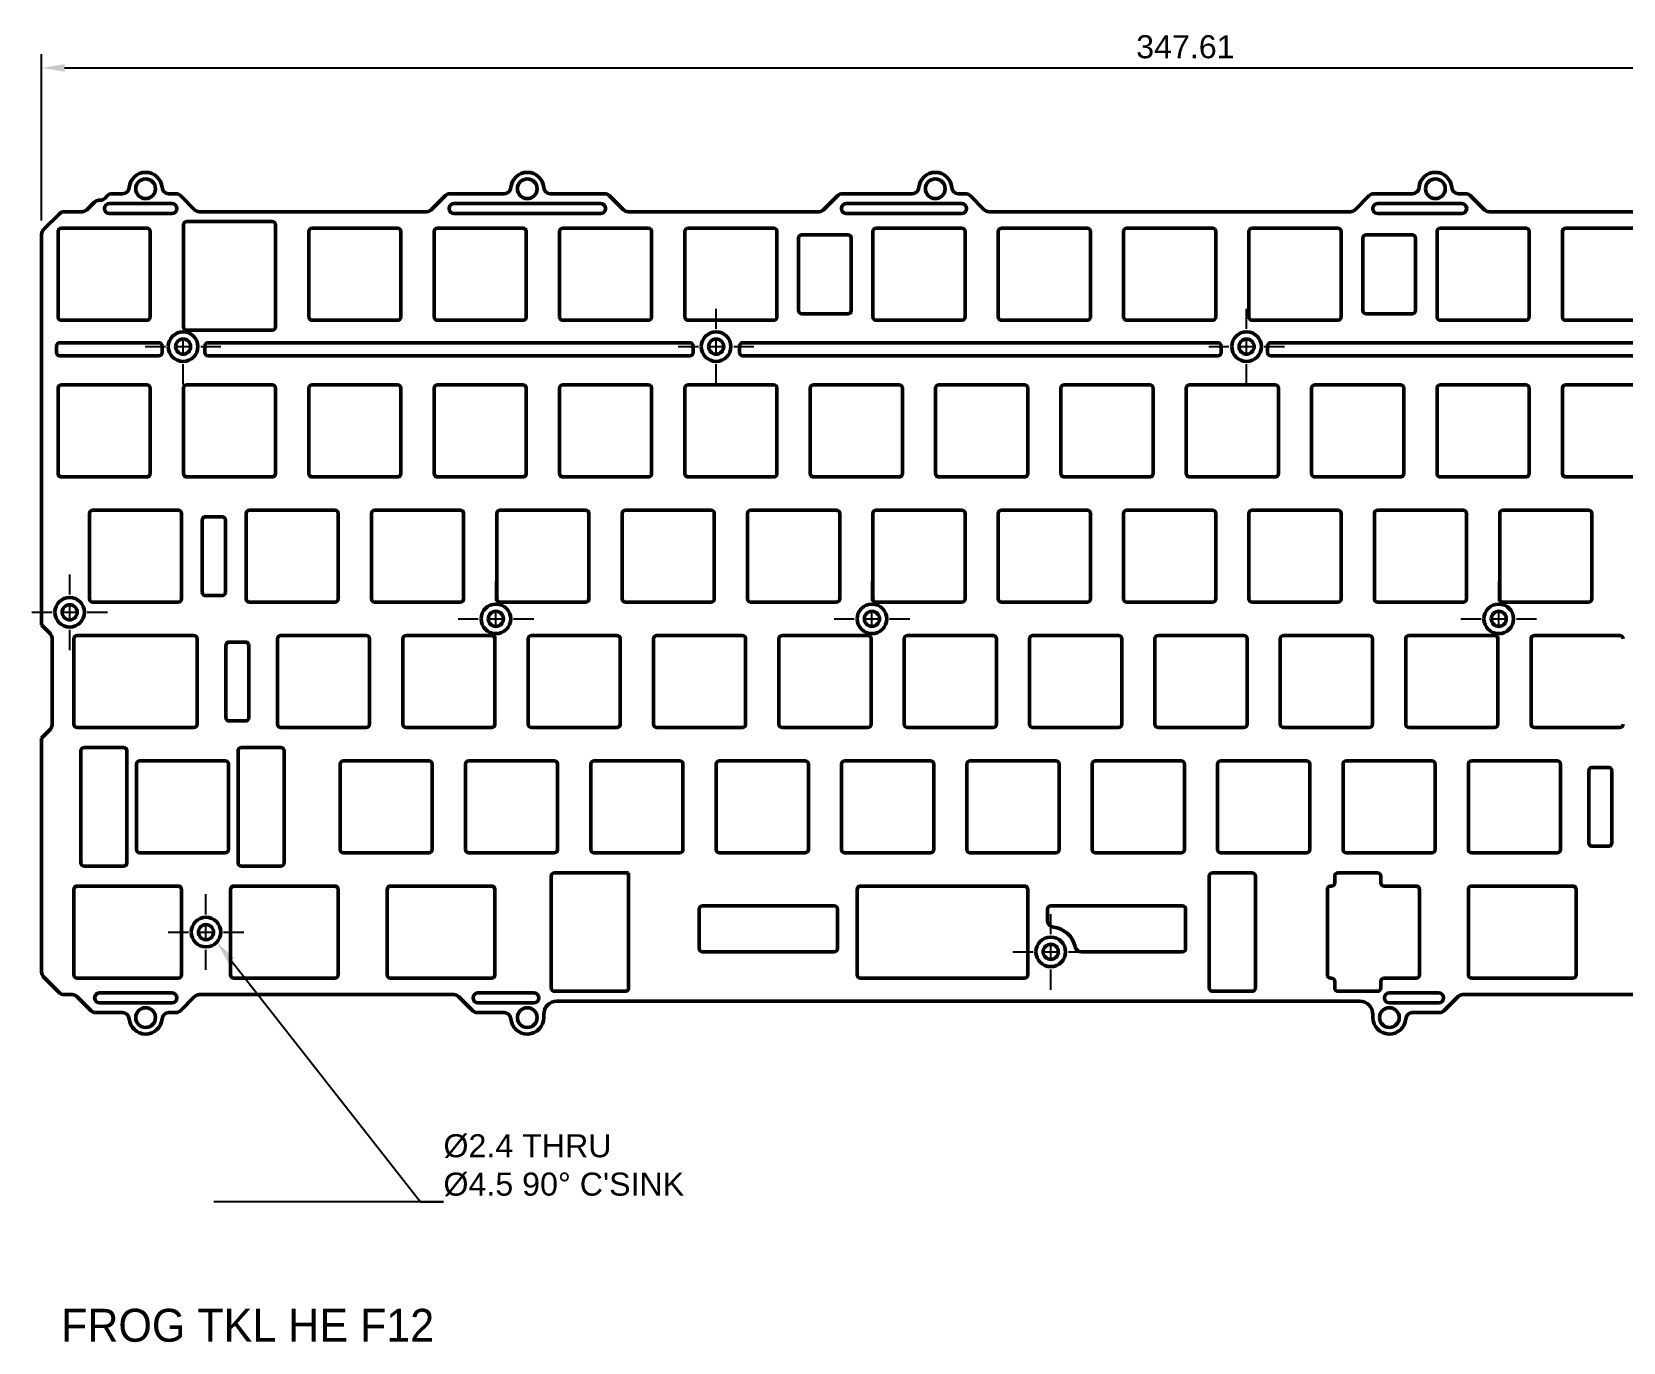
# Model space of a CAD drawing. Header units: millimetres. Extents: x 2 to 871, y 40 to 864.
# Drawn here: x 31.7 to 273.6, y 374 to 573.2 of the extents above; entities that cross this region are included whole.
import ezdxf
from ezdxf import colors
from ezdxf.entities.mleader import LeaderData, LeaderLine
from ezdxf.math import Vec2, Vec3

# ---------------------------------------------------------------- set-up
doc = ezdxf.new("R2010")
doc.units = ezdxf.units.MM
doc.header["$LTSCALE"] = 0.75
doc.linetypes.add('CENTER2', pattern=[28.575, 19.05, -3.175, 3.175, -3.175])
for name, color, linetype, lineweight in [('FD_Dimensions', 7, 'Continuous', 25), ('Hole Notes', 7, 'Continuous', 25), ('Notes', 7, 'Continuous', 25), ('Smart Centers', 7, 'CENTER2', 25), ('Visible', 7, 'Continuous', 50)]:
    doc.layers.add(name, color=color, linetype=linetype, lineweight=lineweight)
doc.styles.get("Standard").update_dxf_attribs({"font": 'arial.ttf'})
doc.dimstyles.new('Dim-ISO-25', dxfattribs={"dimtxt": 3.5, "dimasz": 3.5, "dimexe": 2.1, "dimexo": 2.1, "dimgap": 1.4, "dimtad": 1, "dimdsep": 46, "dimtxsty": 'Standard', "dimcen": 0, "dimazin": 2, "dimtp": 0.1, "dimtm": 0.1, "dimtfac": 0.714286, "dimtmove": 0, "dimatfit": 3, "dimfxl": 0, "dimarcsym": 0})

# ---------------------------------------------------------------- blocks, each defined once
blk = doc.blocks.new('*U21')
at = {"layer": 'Smart Centers', "color": 0, "ltscale": 0.75}
for p, q in [((0, 2.68), (0, 5.75)), ((-5.75, 0), (-2.68, 0)), ((2.68, 0), (5.75, 0)), ((0, -5.75), (0, -2.68))]:
    blk.add_line(p, q, dxfattribs=at)
at = {"layer": 'Smart Centers', "color": 0, "linetype": 'Continuous', "ltscale": 0.75}
for p, q in [((-0.89, 0), (0.89, 0)), ((0, -0.89), (0, 0.89))]:
    blk.add_line(p, q, dxfattribs=at)
blk = doc.blocks.new('*U22')
at = {"layer": 'Smart Centers', "color": 0, "ltscale": 0.75}
for p, q in [((0, 2.68), (0, 5.75)), ((-5.75, 0), (-2.68, 0)), ((2.68, 0), (5.75, 0)), ((0, -5.75), (0, -2.68))]:
    blk.add_line(p, q, dxfattribs=at)
at = {"layer": 'Smart Centers', "color": 0, "linetype": 'Continuous', "ltscale": 0.75}
for p, q in [((-0.89, 0), (0.89, 0)), ((0, -0.89), (0, 0.89))]:
    blk.add_line(p, q, dxfattribs=at)
blk = doc.blocks.new('*U23')
at = {"layer": 'Smart Centers', "color": 0, "ltscale": 0.75}
for p, q in [((0, 2.68), (0, 5.75)), ((-5.75, 0), (-2.68, 0)), ((2.68, 0), (5.75, 0)), ((0, -5.75), (0, -2.68))]:
    blk.add_line(p, q, dxfattribs=at)
at = {"layer": 'Smart Centers', "color": 0, "linetype": 'Continuous', "ltscale": 0.75}
for p, q in [((-0.89, 0), (0.89, 0)), ((0, -0.89), (0, 0.89))]:
    blk.add_line(p, q, dxfattribs=at)
blk = doc.blocks.new('*U24')
at = {"layer": 'Smart Centers', "color": 0, "ltscale": 0.75}
for p, q in [((0, 2.68), (0, 5.75)), ((-5.75, 0), (-2.68, 0)), ((2.68, 0), (5.75, 0)), ((0, -5.75), (0, -2.68))]:
    blk.add_line(p, q, dxfattribs=at)
at = {"layer": 'Smart Centers', "color": 0, "linetype": 'Continuous', "ltscale": 0.75}
for p, q in [((-0.89, 0), (0.89, 0)), ((0, -0.89), (0, 0.89))]:
    blk.add_line(p, q, dxfattribs=at)
blk = doc.blocks.new('*U25')
at = {"layer": 'Smart Centers', "color": 0, "ltscale": 0.75}
for p, q in [((0, 2.68), (0, 5.75)), ((-5.75, 0), (-2.68, 0)), ((2.68, 0), (5.75, 0)), ((0, -5.75), (0, -2.68))]:
    blk.add_line(p, q, dxfattribs=at)
at = {"layer": 'Smart Centers', "color": 0, "linetype": 'Continuous', "ltscale": 0.75}
for p, q in [((-0.89, 0), (0.89, 0)), ((0, -0.89), (0, 0.89))]:
    blk.add_line(p, q, dxfattribs=at)
blk = doc.blocks.new('*U27')
at = {"layer": 'Smart Centers', "color": 0, "ltscale": 0.75}
for p, q in [((0, 2.68), (0, 5.75)), ((-5.75, 0), (-2.68, 0)), ((2.68, 0), (5.75, 0)), ((0, -5.75), (0, -2.68))]:
    blk.add_line(p, q, dxfattribs=at)
at = {"layer": 'Smart Centers', "color": 0, "linetype": 'Continuous', "ltscale": 0.75}
for p, q in [((-0.89, 0), (0.89, 0)), ((0, -0.89), (0, 0.89))]:
    blk.add_line(p, q, dxfattribs=at)
blk = doc.blocks.new('*U32')
at = {"layer": 'Smart Centers', "color": 0, "ltscale": 0.75}
for p, q in [((0, 2.68), (0, 5.75)), ((-5.75, 0), (-2.68, 0)), ((2.68, 0), (5.75, 0)), ((0, -5.75), (0, -2.68))]:
    blk.add_line(p, q, dxfattribs=at)
at = {"layer": 'Smart Centers', "color": 0, "linetype": 'Continuous', "ltscale": 0.75}
for p, q in [((-0.89, 0), (0.89, 0)), ((0, -0.89), (0, 0.89))]:
    blk.add_line(p, q, dxfattribs=at)
blk = doc.blocks.new('*U33')
at = {"layer": 'Smart Centers', "color": 0, "ltscale": 0.75}
for p, q in [((0, 2.68), (0, 5.75)), ((-5.75, 0), (-2.68, 0)), ((2.68, 0), (5.75, 0)), ((0, -5.75), (0, -2.68))]:
    blk.add_line(p, q, dxfattribs=at)
at = {"layer": 'Smart Centers', "color": 0, "linetype": 'Continuous', "ltscale": 0.75}
for p, q in [((-0.89, 0), (0.89, 0)), ((0, -0.89), (0, 0.89))]:
    blk.add_line(p, q, dxfattribs=at)
blk = doc.blocks.new('*U34')
at = {"layer": 'Smart Centers', "color": 0, "ltscale": 0.75}
for p, q in [((0, 2.68), (0, 5.75)), ((-5.75, 0), (-2.68, 0)), ((2.68, 0), (5.75, 0)), ((0, -5.75), (0, -2.68))]:
    blk.add_line(p, q, dxfattribs=at)
at = {"layer": 'Smart Centers', "color": 0, "linetype": 'Continuous', "ltscale": 0.75}
for p, q in [((-0.89, 0), (0.89, 0)), ((0, -0.89), (0, 0.89))]:
    blk.add_line(p, q, dxfattribs=at)
blk = doc.blocks.new('*D35')
at = {"layer": 'Defpoints', "color": 0}
for p in [(380.84, 567.73), (33.23, 542.44), (380.84, 542.44)]:
    blk.add_point(p, dxfattribs=at)
at = {"layer": 'FD_Dimensions', "color": 0, "lineweight": -2}
for p, q in [((33.23, 544.54), (33.23, 569.83)), ((380.84, 544.54), (380.84, 569.83)), ((36.73, 567.73), (377.34, 567.73))]:
    blk.add_line(p, q, dxfattribs=at)
at = {"layer": 'FD_Dimensions', "color": 0}
for points in [[(36.73, 568.31), (36.73, 567.15), (33.23, 567.73)], [(377.34, 568.31), (377.34, 567.15), (380.84, 567.73)]]:
    blk.add_solid(points, dxfattribs=at)
at = {"layer": 'FD_Dimensions', "color": 0, "insert": (207.04, 570.92), "char_height": 3.5, "attachment_point": 5}
blk.add_mtext('347.61', dxfattribs=at)

msp = doc.modelspace()

# ---------------------------------------------------------------- linework, layer by layer
at = {"layer": 'Visible'}
for p, q in [((41.244, 547.306), (40.086, 546.148)), ((42.123, 547.599), (41.951, 547.599)), ((43.244, 548.306), (42.83, 547.892)), ((43.537, 547.099), (53.037, 547.099)), ((45.546, 548.599), (43.951, 548.599)), ((53.623, 548.599), (52.528, 548.599)), ((56.488, 546.148), (54.33, 548.306)), ((94.6, 548.306), (92.443, 546.148)), ((103.546, 548.599), (95.307, 548.599)), ((95.893, 547.099), (118.181, 547.099)), ((118.766, 548.599), (110.528, 548.599)), ((121.631, 546.148), (119.474, 548.306)), ((154.219, 548.306), (152.062, 546.148)), ((165.546, 548.599), (154.927, 548.599)), ((155.512, 547.099), (173.037, 547.099)), ((173.623, 548.599), (172.528, 548.599)), ((176.488, 546.148), (174.33, 548.306)), ((234.982, 548.306), (232.824, 546.148)), ((241.546, 548.599), (235.689, 548.599)), ((236.275, 547.099), (249.037, 547.099)), ((249.623, 548.599), (248.528, 548.599)), ((252.488, 546.148), (250.33, 548.306)), ((33.524, 543.148), (35.939, 545.563)), ((39.379, 545.856), (36.646, 545.856)), ((53.037, 545.599), (43.537, 545.599)), ((55.281, 544.356), (68.281, 544.356)), ((91.735, 545.856), (57.195, 545.856)), ((118.181, 545.599), (95.893, 545.599)), ((151.355, 545.856), (122.338, 545.856)), ((173.037, 545.599), (155.512, 545.599)), ((232.117, 545.856), (177.195, 545.856)), ((249.037, 545.599), (236.275, 545.599)), ((298.88, 545.856), (253.195, 545.856)), ((33.231, 542.441), (33.231, 483.037)), ((35.731, 529.856), (35.731, 542.856)), ((36.231, 543.356), (49.231, 543.356)), ((49.731, 542.856), (49.731, 529.856)), ((54.781, 528.356), (54.781, 543.856)), ((68.781, 543.856), (68.781, 528.356)), ((73.831, 529.856), (73.831, 542.856)), ((74.331, 543.356), (87.331, 543.356)), ((87.831, 542.856), (87.831, 529.856)), ((92.881, 529.856), (92.881, 542.856)), ((93.381, 543.356), (106.381, 543.356)), ((106.881, 542.856), (106.881, 529.856)), ((111.931, 529.856), (111.931, 542.856)), ((112.431, 543.356), (125.431, 543.356)), ((125.931, 542.856), (125.931, 529.856)), ((130.981, 529.856), (130.981, 542.856)), ((131.481, 543.356), (144.481, 543.356)), ((144.981, 542.856), (144.981, 529.856)), ((148.269, 530.856), (148.269, 541.856)), ((148.769, 542.356), (155.769, 542.356)), ((156.269, 541.856), (156.269, 530.856)), ((159.556, 529.856), (159.556, 542.856)), ((160.056, 543.356), (173.056, 543.356)), ((173.556, 542.856), (173.556, 529.856)), ((178.606, 529.856), (178.606, 542.856)), ((179.106, 543.356), (192.106, 543.356)), ((192.606, 542.856), (192.606, 529.856)), ((197.656, 529.856), (197.656, 542.856)), ((198.156, 543.356), (211.156, 543.356)), ((211.656, 542.856), (211.656, 529.856)), ((216.706, 529.856), (216.706, 542.856)), ((217.206, 543.356), (230.206, 543.356)), ((230.706, 542.856), (230.706, 529.856)), ((233.994, 530.856), (233.994, 541.856)), ((234.494, 542.356), (241.494, 542.356)), ((241.994, 541.856), (241.994, 530.856)), ((245.281, 529.856), (245.281, 542.856)), ((245.781, 543.356), (258.781, 543.356)), ((259.281, 542.856), (259.281, 529.856)), ((264.331, 529.856), (264.331, 542.856)), ((264.831, 543.356), (277.831, 543.356)), ((155.769, 530.356), (148.769, 530.356)), ((241.494, 530.356), (234.494, 530.356)), ((49.231, 529.356), (36.231, 529.356)), ((68.281, 527.856), (55.281, 527.856)), ((87.331, 529.356), (74.331, 529.356)), ((106.381, 529.356), (93.381, 529.356)), ((125.431, 529.356), (112.431, 529.356)), ((144.481, 529.356), (131.481, 529.356)), ((173.056, 529.356), (160.056, 529.356)), ((192.106, 529.356), (179.106, 529.356)), ((211.156, 529.356), (198.156, 529.356)), ((230.206, 529.356), (217.206, 529.356)), ((258.781, 529.356), (245.781, 529.356)), ((277.831, 529.356), (264.831, 529.356)), ((35.481, 524.456), (35.481, 525.456)), ((35.981, 525.956), (51.031, 525.956)), ((51.531, 525.456), (51.531, 524.456)), ((58.031, 524.456), (58.031, 525.456)), ((58.531, 525.956), (131.731, 525.956)), ((132.231, 525.456), (132.231, 524.456)), ((139.306, 524.456), (139.306, 525.456)), ((139.806, 525.956), (211.956, 525.956)), ((212.456, 525.456), (212.456, 524.456)), ((219.531, 524.456), (219.531, 525.456)), ((220.031, 525.956), (299.181, 525.956)), ((51.031, 523.956), (35.981, 523.956)), ((131.731, 523.956), (58.531, 523.956)), ((211.956, 523.956), (139.806, 523.956)), ((299.181, 523.956), (220.031, 523.956)), ((35.731, 506.043), (35.731, 519.043)), ((36.231, 519.543), (49.231, 519.543)), ((49.731, 519.043), (49.731, 506.043)), ((54.781, 506.043), (54.781, 519.043)), ((55.281, 519.543), (68.281, 519.543)), ((68.781, 519.043), (68.781, 506.043)), ((73.831, 506.043), (73.831, 519.043)), ((74.331, 519.543), (87.331, 519.543)), ((87.831, 519.043), (87.831, 506.043)), ((92.881, 506.043), (92.881, 519.043)), ((93.381, 519.543), (106.381, 519.543)), ((106.881, 519.043), (106.881, 506.043)), ((111.931, 506.043), (111.931, 519.043)), ((112.431, 519.543), (125.431, 519.543)), ((125.931, 519.043), (125.931, 506.043)), ((130.981, 506.043), (130.981, 519.043)), ((131.481, 519.543), (144.481, 519.543)), ((144.981, 519.043), (144.981, 506.043)), ((150.031, 506.043), (150.031, 519.043)), ((150.531, 519.543), (163.531, 519.543)), ((164.031, 519.043), (164.031, 506.043)), ((169.081, 506.043), (169.081, 519.043)), ((169.581, 519.543), (182.581, 519.543)), ((183.081, 519.043), (183.081, 506.043)), ((188.131, 506.043), (188.131, 519.043)), ((188.631, 519.543), (201.631, 519.543)), ((202.131, 519.043), (202.131, 506.043)), ((207.181, 506.043), (207.181, 519.043)), ((207.681, 519.543), (220.681, 519.543)), ((221.181, 519.043), (221.181, 506.043)), ((226.231, 506.043), (226.231, 519.043)), ((226.731, 519.543), (239.731, 519.543)), ((240.231, 519.043), (240.231, 506.043)), ((245.281, 506.043), (245.281, 519.043)), ((245.781, 519.543), (258.781, 519.543)), ((259.281, 519.043), (259.281, 506.043)), ((264.331, 506.043), (264.331, 519.043)), ((264.831, 519.543), (277.831, 519.543)), ((49.231, 505.543), (36.231, 505.543)), ((68.281, 505.543), (55.281, 505.543)), ((87.331, 505.543), (74.331, 505.543)), ((106.381, 505.543), (93.381, 505.543)), ((125.431, 505.543), (112.431, 505.543)), ((144.481, 505.543), (131.481, 505.543)), ((163.531, 505.543), (150.531, 505.543)), ((182.581, 505.543), (169.581, 505.543)), ((201.631, 505.543), (188.631, 505.543)), ((220.681, 505.543), (207.681, 505.543)), ((239.731, 505.543), (226.731, 505.543)), ((258.781, 505.543), (245.781, 505.543)), ((277.831, 505.543), (264.831, 505.543)), ((40.494, 486.993), (40.494, 499.993)), ((40.994, 500.493), (53.994, 500.493)), ((54.494, 499.993), (54.494, 486.993)), ((57.65, 487.993), (57.65, 498.993)), ((58.15, 499.493), (60.65, 499.493)), ((61.15, 498.993), (61.15, 487.993)), ((64.306, 486.993), (64.306, 499.993)), ((64.806, 500.493), (77.806, 500.493)), ((78.306, 499.993), (78.306, 486.993)), ((83.356, 486.993), (83.356, 499.993)), ((83.856, 500.493), (96.856, 500.493)), ((97.356, 499.993), (97.356, 486.993)), ((102.406, 486.993), (102.406, 499.993)), ((102.906, 500.493), (115.906, 500.493)), ((116.406, 499.993), (116.406, 486.993)), ((121.456, 486.993), (121.456, 499.993)), ((121.956, 500.493), (134.956, 500.493)), ((135.456, 499.993), (135.456, 486.993)), ((140.506, 486.993), (140.506, 499.993)), ((141.006, 500.493), (154.006, 500.493)), ((154.506, 499.993), (154.506, 486.993)), ((159.556, 486.993), (159.556, 499.993)), ((160.056, 500.493), (173.056, 500.493)), ((173.556, 499.993), (173.556, 486.993)), ((178.606, 486.993), (178.606, 499.993)), ((179.106, 500.493), (192.106, 500.493)), ((192.606, 499.993), (192.606, 486.993)), ((197.656, 486.993), (197.656, 499.993)), ((198.156, 500.493), (211.156, 500.493)), ((211.656, 499.993), (211.656, 486.993)), ((216.706, 486.993), (216.706, 499.993)), ((217.206, 500.493), (230.206, 500.493)), ((230.706, 499.993), (230.706, 486.993)), ((235.756, 486.993), (235.756, 499.993)), ((236.256, 500.493), (249.256, 500.493)), ((249.756, 499.993), (249.756, 486.993)), ((254.806, 486.993), (254.806, 499.993)), ((255.306, 500.493), (268.306, 500.493)), ((268.806, 499.993), (268.806, 486.993)), ((53.994, 486.493), (40.994, 486.493)), ((60.65, 487.493), (58.15, 487.493)), ((77.806, 486.493), (64.806, 486.493)), ((96.856, 486.493), (83.856, 486.493)), ((115.906, 486.493), (102.906, 486.493)), ((134.956, 486.493), (121.956, 486.493)), ((154.006, 486.493), (141.006, 486.493)), ((173.056, 486.493), (160.056, 486.493)), ((192.106, 486.493), (179.106, 486.493)), ((211.156, 486.493), (198.156, 486.493)), ((230.206, 486.493), (217.206, 486.493)), ((249.256, 486.493), (236.256, 486.493)), ((268.306, 486.493), (255.306, 486.493)), ((33.231, 483.037), (34.532, 481.736)), ((38.613, 481.443), (56.375, 481.443)), ((69.569, 481.443), (82.569, 481.443)), ((88.619, 481.443), (101.619, 481.443)), ((107.669, 481.443), (120.669, 481.443)), ((126.719, 481.443), (139.719, 481.443)), ((145.769, 481.443), (158.769, 481.443)), ((164.819, 481.443), (177.819, 481.443)), ((183.869, 481.443), (196.869, 481.443)), ((202.919, 481.443), (215.919, 481.443)), ((221.969, 481.443), (234.969, 481.443)), ((241.019, 481.443), (254.019, 481.443)), ((260.069, 481.443), (273.069, 481.443)), ((34.825, 481.029), (34.825, 467.857)), ((38.113, 467.943), (38.113, 480.943)), ((56.875, 480.943), (56.875, 467.943)), ((61.222, 468.943), (61.222, 479.943)), ((61.722, 480.443), (64.222, 480.443)), ((64.722, 479.943), (64.722, 468.943)), ((69.069, 467.943), (69.069, 480.943)), ((83.069, 480.943), (83.069, 467.943)), ((88.119, 467.943), (88.119, 480.943)), ((102.119, 480.943), (102.119, 467.943)), ((107.169, 467.943), (107.169, 480.943)), ((121.169, 480.943), (121.169, 467.943)), ((126.219, 467.943), (126.219, 480.943)), ((140.219, 480.943), (140.219, 467.943)), ((145.269, 467.943), (145.269, 480.943)), ((159.269, 480.943), (159.269, 467.943)), ((164.319, 467.943), (164.319, 480.943)), ((178.319, 480.943), (178.319, 467.943)), ((183.369, 467.943), (183.369, 480.943)), ((197.369, 480.943), (197.369, 467.943)), ((202.419, 467.943), (202.419, 480.943)), ((216.419, 480.943), (216.419, 467.943)), ((221.469, 467.943), (221.469, 480.943)), ((235.469, 480.943), (235.469, 467.943)), ((240.519, 467.943), (240.519, 480.943)), ((254.519, 480.943), (254.519, 467.943)), ((259.569, 467.943), (259.569, 480.943)), ((34.532, 467.15), (33.231, 465.849)), ((56.375, 467.443), (38.613, 467.443)), ((64.222, 468.443), (61.722, 468.443)), ((82.569, 467.443), (69.569, 467.443)), ((101.619, 467.443), (88.619, 467.443)), ((120.669, 467.443), (107.669, 467.443)), ((139.719, 467.443), (126.719, 467.443)), ((158.769, 467.443), (145.769, 467.443)), ((177.819, 467.443), (164.819, 467.443)), ((196.869, 467.443), (183.869, 467.443)), ((215.919, 467.443), (202.919, 467.443)), ((234.969, 467.443), (221.969, 467.443)), ((254.019, 467.443), (241.019, 467.443)), ((273.069, 467.443), (260.069, 467.443)), ((33.231, 465.849), (33.231, 430.257)), ((39.7, 464.393), (45.7, 464.393)), ((63.576, 464.393), (69.576, 464.393)), ((39.2, 446.893), (39.2, 463.893)), ((46.2, 463.893), (46.2, 446.893)), ((47.638, 448.893), (47.638, 461.893)), ((48.138, 462.393), (61.138, 462.393)), ((61.638, 461.893), (61.638, 448.893)), ((63.076, 446.893), (63.076, 463.893)), ((70.076, 463.893), (70.076, 446.893)), ((78.594, 448.893), (78.594, 461.893)), ((79.094, 462.393), (92.094, 462.393)), ((92.594, 461.893), (92.594, 448.893)), ((97.644, 448.893), (97.644, 461.893)), ((98.144, 462.393), (111.144, 462.393)), ((111.644, 461.893), (111.644, 448.893)), ((116.694, 448.893), (116.694, 461.893)), ((117.194, 462.393), (130.194, 462.393)), ((130.694, 461.893), (130.694, 448.893)), ((135.744, 448.893), (135.744, 461.893)), ((136.244, 462.393), (149.244, 462.393)), ((149.744, 461.893), (149.744, 448.893)), ((154.794, 448.893), (154.794, 461.893)), ((155.294, 462.393), (168.294, 462.393)), ((168.794, 461.893), (168.794, 448.893)), ((173.844, 448.893), (173.844, 461.893)), ((174.344, 462.393), (187.344, 462.393)), ((187.844, 461.893), (187.844, 448.893)), ((192.894, 448.893), (192.894, 461.893)), ((193.394, 462.393), (206.394, 462.393)), ((206.894, 461.893), (206.894, 448.893)), ((211.944, 448.893), (211.944, 461.893)), ((212.444, 462.393), (225.444, 462.393)), ((225.944, 461.893), (225.944, 448.893)), ((230.994, 448.893), (230.994, 461.893)), ((231.494, 462.393), (244.494, 462.393)), ((244.994, 461.893), (244.994, 448.893)), ((250.044, 448.893), (250.044, 461.893)), ((250.544, 462.393), (263.544, 462.393)), ((264.044, 461.893), (264.044, 448.893)), ((268.338, 449.893), (268.338, 460.893)), ((268.838, 461.393), (271.338, 461.393)), ((271.838, 460.893), (271.838, 449.893)), ((61.138, 448.393), (48.138, 448.393)), ((92.094, 448.393), (79.094, 448.393)), ((111.144, 448.393), (98.144, 448.393)), ((130.194, 448.393), (117.194, 448.393)), ((149.244, 448.393), (136.244, 448.393)), ((168.294, 448.393), (155.294, 448.393)), ((187.344, 448.393), (174.344, 448.393)), ((206.394, 448.393), (193.394, 448.393)), ((225.444, 448.393), (212.444, 448.393)), ((244.494, 448.393), (231.494, 448.393)), ((263.544, 448.393), (250.544, 448.393)), ((271.338, 449.393), (268.838, 449.393)), ((45.7, 446.393), (39.7, 446.393)), ((69.576, 446.393), (63.576, 446.393)), ((111.175, 445.343), (122.431, 445.343)), ((122.431, 445.343), (122.431, 427.843)), ((211.175, 445.343), (217.175, 445.343)), ((230.231, 445.343), (236.231, 445.343)), ((38.113, 429.843), (38.113, 442.843)), ((38.613, 443.343), (53.994, 443.343)), ((54.494, 442.843), (54.494, 429.843)), ((61.925, 429.843), (61.925, 442.843)), ((62.425, 443.343), (77.806, 443.343)), ((78.306, 442.843), (78.306, 429.843)), ((85.738, 429.843), (85.738, 442.843)), ((86.238, 443.343), (101.619, 443.343)), ((102.119, 442.843), (102.119, 429.843)), ((110.675, 427.843), (110.675, 444.843)), ((157.175, 429.843), (157.175, 442.843)), ((157.675, 443.343), (182.581, 443.343)), ((183.081, 442.843), (183.081, 429.843)), ((210.675, 427.843), (210.675, 444.843)), ((217.675, 444.843), (217.675, 427.843)), ((228.613, 429.843), (228.613, 442.843)), ((229.113, 443.343), (229.231, 443.343)), ((229.731, 443.843), (229.731, 444.843)), ((236.731, 444.843), (236.731, 443.843)), ((237.231, 443.343), (242.113, 443.343)), ((242.613, 442.843), (242.613, 429.843)), ((250.044, 429.843), (250.044, 442.843)), ((250.544, 443.343), (265.925, 443.343)), ((266.425, 442.843), (266.425, 429.843)), ((133.675, 440.343), (153.675, 440.343)), ((186.581, 440.343), (206.581, 440.343)), ((133.175, 433.843), (133.175, 439.843)), ((154.175, 439.843), (154.175, 433.843)), ((186.081, 438.097), (186.081, 439.843)), ((207.081, 439.843), (207.081, 433.843)), ((153.675, 433.343), (133.675, 433.343)), ((206.581, 433.343), (191.255, 433.343)), ((35.939, 427.136), (33.524, 429.55)), ((53.994, 429.343), (38.613, 429.343)), ((77.806, 429.343), (62.425, 429.343)), ((101.619, 429.343), (86.238, 429.343)), ((182.581, 429.343), (157.675, 429.343)), ((229.231, 429.343), (229.113, 429.343)), ((229.731, 427.843), (229.731, 428.843)), ((236.731, 428.843), (236.731, 427.843)), ((242.113, 429.343), (237.231, 429.343)), ((265.925, 429.343), (250.544, 429.343)), ((36.646, 426.843), (37.879, 426.843)), ((38.586, 426.55), (40.744, 424.392)), ((42.037, 427.1), (53.037, 427.1)), ((54.33, 424.392), (56.488, 426.55)), ((57.195, 426.843), (95.879, 426.843)), ((96.586, 426.55), (98.744, 424.392)), ((99.537, 427.1), (108.037, 427.1)), ((121.931, 427.343), (111.175, 427.343)), ((111.537, 425.843), (233.537, 425.843)), ((217.175, 427.343), (211.175, 427.343)), ((236.231, 427.343), (230.231, 427.343)), ((238.037, 427.1), (245.537, 427.1)), ((246.33, 424.392), (248.488, 426.55)), ((249.195, 426.843), (298.88, 426.843)), ((41.451, 424.1), (45.546, 424.1)), ((53.037, 425.6), (42.037, 425.6)), ((52.528, 424.1), (53.623, 424.1)), ((99.451, 424.1), (103.546, 424.1)), ((108.037, 425.6), (99.537, 425.6)), ((109.537, 423.35), (109.537, 423.843)), ((235.537, 423.843), (235.537, 423.35)), ((245.537, 425.6), (238.037, 425.6)), ((241.528, 424.1), (245.623, 424.1))]:
    msp.add_line(p, q, dxfattribs=at)
at = {"layer": 'Visible', "extrusion": (0, 0, -1)}
for centre, radius in [((-49.037, 549.349), 1.5), ((-107.037, 549.349), 1.5), ((-169.037, 549.349), 1.5), ((-245.037, 549.349), 1.5), ((-54.731, 525.356), 2.25), ((-135.731, 525.356), 2.25), ((-216.344, 525.356), 2.25), ((-54.731, 525.356), 1.15), ((-135.731, 525.356), 1.15), ((-216.344, 525.356), 1.15), ((-37.494, 484.968), 2.25), ((-37.494, 484.968), 1.15), ((-102.262, 483.968), 2.25), ((-159.412, 483.968), 2.25), ((-254.662, 483.968), 2.25), ((-102.262, 483.968), 1.15), ((-159.412, 483.968), 1.15), ((-254.662, 483.968), 1.15), ((-58.209, 436.343), 2.25), ((-58.209, 436.343), 1.15), ((-186.581, 433.343), 2.25), ((-186.581, 433.343), 1.15), ((-49.037, 423.35), 1.5), ((-107.037, 423.35), 1.5), ((-238.037, 423.35), 1.5)]:
    msp.add_circle(centre, radius, dxfattribs=at)
at = {"layer": 'Visible'}
for centre, radius, start, end in [((49.037, 549.349), 2.5, 4.09604, 175.90396), ((107.037, 549.349), 2.5, 4.09604, 175.90396), ((169.037, 549.349), 2.5, 4.09604, 175.90396), ((245.037, 549.349), 2.5, 4.09604, 175.90396), ((41.951, 546.599), 1, 90, 135), ((43.951, 547.599), 1, 90, 135), ((53.623, 547.599), 1, 45, 90), ((95.307, 547.599), 1, 90, 135), ((118.766, 547.599), 1, 44.99999, 90.02811), ((154.927, 547.599), 1, 90, 135), ((173.623, 547.599), 1, 45, 90), ((235.689, 547.599), 1, 90, 135), ((249.623, 547.599), 1, 45, 90), ((55.281, 543.856), 0.5, 90, 180), ((68.281, 543.856), 0.5, 0, 90), ((148.769, 541.856), 0.5, 90, 180), ((155.769, 541.856), 0.5, 0, 90), ((234.494, 541.856), 0.5, 90, 180), ((241.494, 541.856), 0.5, 0, 90), ((148.769, 530.856), 0.5, 180, 270), ((155.769, 530.856), 0.5, 270, 0), ((234.494, 530.856), 0.5, 180, 270), ((241.494, 530.856), 0.5, 270, 0), ((55.281, 528.356), 0.5, 180, 270), ((68.281, 528.356), 0.5, 270, 0), ((35.981, 525.456), 0.5, 90, 180), ((51.031, 525.456), 0.5, 0, 90), ((58.531, 525.456), 0.5, 90, 180), ((131.731, 525.456), 0.5, 0, 90), ((139.806, 525.456), 0.5, 90, 180), ((211.956, 525.456), 0.5, 0, 90), ((220.031, 525.456), 0.5, 90, 180), ((35.981, 524.456), 0.5, 180, 270), ((51.031, 524.456), 0.5, 270, 0), ((58.531, 524.456), 0.5, 180, 270), ((131.731, 524.456), 0.5, 270, 0), ((139.806, 524.456), 0.5, 180, 270), ((211.956, 524.456), 0.5, 270, 0), ((220.031, 524.456), 0.5, 180, 270), ((33.825, 481.029), 1, 0, 45), ((33.825, 467.857), 1, 315, 0), ((229.231, 443.843), 0.5, 270, 0), ((237.231, 443.843), 0.5, 180, 270), ((133.675, 439.843), 0.5, 90, 180), ((153.675, 439.843), 0.5, 0, 90), ((186.581, 433.343), 3.78, 12.07601, 83.99118), ((133.675, 433.843), 0.5, 180, 270), ((153.675, 433.843), 0.5, 270, 0), ((229.231, 428.843), 0.5, 0, 90), ((237.231, 428.843), 0.5, 90, 180), ((41.451, 425.1), 1, 225, 270), ((53.623, 425.1), 1, 270, 315), ((99.451, 425.1), 1, 225, 270), ((107.037, 423.35), 2.5, 184.09604, 0), ((238.037, 423.35), 2.5, 180, 355.90396), ((245.623, 425.1), 1, 270, 315), ((49.037, 423.35), 2.5, 184.09604, 355.90396)]:
    msp.add_arc(centre, radius, start, end, dxfattribs=at)
at = {"layer": 'Visible', "extrusion": (0, 0, -1)}
for centre, radius, start, end in [((-45.546, 549.599), 1, 184.09604, 270), ((-52.528, 549.599), 1, 270, 355.90396), ((-103.546, 549.599), 1, 184.09604, 270), ((-110.528, 549.599), 1, 270, 355.90396), ((-165.546, 549.599), 1, 184.09604, 270), ((-172.528, 549.599), 1, 270, 355.90396), ((-241.546, 549.599), 1, 184.09604, 270), ((-248.528, 549.599), 1, 270, 355.90396), ((-42.123, 548.599), 1, 225, 270), ((-43.537, 546.349), 0.75, 270, 90), ((-53.037, 546.349), 0.75, 90, 270), ((-95.893, 546.349), 0.75, 270, 90), ((-118.181, 546.349), 0.75, 89.99609, 270.00391), ((-155.512, 546.349), 0.75, 270, 90), ((-173.037, 546.349), 0.75, 90, 270), ((-236.275, 546.349), 0.75, 270, 90), ((-249.037, 546.349), 0.75, 90, 270), ((-36.646, 544.856), 1, 45, 90), ((-39.379, 546.856), 1, 225, 270), ((-57.195, 546.856), 1, 270, 315), ((-91.735, 546.856), 1, 225, 270), ((-122.338, 546.856), 1, 270, 315), ((-151.355, 546.856), 1, 225, 270), ((-177.195, 546.856), 1, 270, 315), ((-232.117, 546.856), 1, 225, 270), ((-253.195, 546.856), 1, 270, 315), ((-34.231, 542.441), 1, 0, 45), ((-36.231, 542.856), 0.5, 0, 90), ((-49.231, 542.856), 0.5, 90, 180), ((-74.331, 542.856), 0.5, 0, 90), ((-87.331, 542.856), 0.5, 90, 180), ((-93.381, 542.856), 0.5, 0, 90), ((-106.381, 542.856), 0.5, 90, 180), ((-112.431, 542.856), 0.5, 0, 90), ((-125.431, 542.856), 0.5, 90, 180), ((-131.481, 542.856), 0.5, 0, 90), ((-144.481, 542.856), 0.5, 90, 180), ((-160.056, 542.856), 0.5, 0, 90), ((-173.056, 542.856), 0.5, 90, 180), ((-179.106, 542.856), 0.5, 0, 90), ((-192.106, 542.856), 0.5, 90, 180), ((-198.156, 542.856), 0.5, 0, 90), ((-211.156, 542.856), 0.5, 90, 180), ((-217.206, 542.856), 0.5, 0, 90), ((-230.206, 542.856), 0.5, 90, 180), ((-245.781, 542.856), 0.5, 0, 90), ((-258.781, 542.856), 0.5, 90, 180), ((-264.831, 542.856), 0.5, 0, 90), ((-36.231, 529.856), 0.5, 270, 0), ((-49.231, 529.856), 0.5, 180, 270), ((-74.331, 529.856), 0.5, 270, 0), ((-87.331, 529.856), 0.5, 180, 270), ((-93.381, 529.856), 0.5, 270, 0), ((-106.381, 529.856), 0.5, 180, 270), ((-112.431, 529.856), 0.5, 270, 0), ((-125.431, 529.856), 0.5, 180, 270), ((-131.481, 529.856), 0.5, 270, 0), ((-144.481, 529.856), 0.5, 180, 270), ((-160.056, 529.856), 0.5, 270, 0), ((-173.056, 529.856), 0.5, 180, 270), ((-179.106, 529.856), 0.5, 270, 0), ((-192.106, 529.856), 0.5, 180, 270), ((-198.156, 529.856), 0.5, 270, 0), ((-211.156, 529.856), 0.5, 180, 270), ((-217.206, 529.856), 0.5, 270, 0), ((-230.206, 529.856), 0.5, 180, 270), ((-245.781, 529.856), 0.5, 270, 0), ((-258.781, 529.856), 0.5, 180, 270), ((-264.831, 529.856), 0.5, 270, 0), ((-36.231, 519.043), 0.5, 0, 90), ((-49.231, 519.043), 0.5, 90, 180), ((-55.281, 519.043), 0.5, 0, 90), ((-68.281, 519.043), 0.5, 90, 180), ((-74.331, 519.043), 0.5, 0, 90), ((-87.331, 519.043), 0.5, 90, 180), ((-93.381, 519.043), 0.5, 0, 90), ((-106.381, 519.043), 0.5, 90, 180), ((-112.431, 519.043), 0.5, 0, 90), ((-125.431, 519.043), 0.5, 90, 180), ((-131.481, 519.043), 0.5, 0, 90), ((-144.481, 519.043), 0.5, 90, 180), ((-150.531, 519.043), 0.5, 0, 90), ((-163.531, 519.043), 0.5, 90, 180), ((-169.581, 519.043), 0.5, 0, 90), ((-182.581, 519.043), 0.5, 90, 180), ((-188.631, 519.043), 0.5, 0, 90), ((-201.631, 519.043), 0.5, 90, 180), ((-207.681, 519.043), 0.5, 0, 90), ((-220.681, 519.043), 0.5, 90, 180), ((-226.731, 519.043), 0.5, 0, 90), ((-239.731, 519.043), 0.5, 90, 180), ((-245.781, 519.043), 0.5, 0, 90), ((-258.781, 519.043), 0.5, 90, 180), ((-264.831, 519.043), 0.5, 0, 90), ((-36.231, 506.043), 0.5, 270, 0), ((-49.231, 506.043), 0.5, 180, 270), ((-55.281, 506.043), 0.5, 270, 0), ((-68.281, 506.043), 0.5, 180, 270), ((-74.331, 506.043), 0.5, 270, 0), ((-87.331, 506.043), 0.5, 180, 270), ((-93.381, 506.043), 0.5, 270, 0), ((-106.381, 506.043), 0.5, 180, 270), ((-112.431, 506.043), 0.5, 270, 0), ((-125.431, 506.043), 0.5, 180, 270), ((-131.481, 506.043), 0.5, 270, 0), ((-144.481, 506.043), 0.5, 180, 270), ((-150.531, 506.043), 0.5, 270, 0), ((-163.531, 506.043), 0.5, 180, 270), ((-169.581, 506.043), 0.5, 270, 0), ((-182.581, 506.043), 0.5, 180, 270), ((-188.631, 506.043), 0.5, 270, 0), ((-201.631, 506.043), 0.5, 180, 270), ((-207.681, 506.043), 0.5, 270, 0), ((-220.681, 506.043), 0.5, 180, 270), ((-226.731, 506.043), 0.5, 270, 0), ((-239.731, 506.043), 0.5, 180, 270), ((-245.781, 506.043), 0.5, 270, 0), ((-258.781, 506.043), 0.5, 180, 270), ((-264.831, 506.043), 0.5, 270, 0), ((-40.994, 499.993), 0.5, 0, 90), ((-53.994, 499.993), 0.5, 90, 180), ((-58.15, 498.993), 0.5, 0, 90), ((-60.65, 498.993), 0.5, 90, 180), ((-64.806, 499.993), 0.5, 0, 90), ((-77.806, 499.993), 0.5, 90, 180), ((-83.856, 499.993), 0.5, 0, 90), ((-96.856, 499.993), 0.5, 90, 180), ((-102.906, 499.993), 0.5, 0, 90), ((-115.906, 499.993), 0.5, 90, 180), ((-121.956, 499.993), 0.5, 0, 90), ((-134.956, 499.993), 0.5, 90, 180), ((-141.006, 499.993), 0.5, 0, 90), ((-154.006, 499.993), 0.5, 90, 180), ((-160.056, 499.993), 0.5, 0, 90), ((-173.056, 499.993), 0.5, 90, 180), ((-179.106, 499.993), 0.5, 0, 90), ((-192.106, 499.993), 0.5, 90, 180), ((-198.156, 499.993), 0.5, 0, 90), ((-211.156, 499.993), 0.5, 90, 180), ((-217.206, 499.993), 0.5, 0, 90), ((-230.206, 499.993), 0.5, 90, 180), ((-236.256, 499.993), 0.5, 0, 90), ((-249.256, 499.993), 0.5, 90, 180), ((-255.306, 499.993), 0.5, 0, 90), ((-268.306, 499.993), 0.5, 90, 180), ((-40.994, 486.993), 0.5, 270, 0), ((-53.994, 486.993), 0.5, 180, 270), ((-58.15, 487.993), 0.5, 270, 0), ((-60.65, 487.993), 0.5, 180, 270), ((-64.806, 486.993), 0.5, 270, 0), ((-77.806, 486.993), 0.5, 180, 270), ((-83.856, 486.993), 0.5, 270, 0), ((-96.856, 486.993), 0.5, 180, 270), ((-102.906, 486.993), 0.5, 270, 0), ((-115.906, 486.993), 0.5, 180, 270), ((-121.956, 486.993), 0.5, 270, 0), ((-134.956, 486.993), 0.5, 180, 270), ((-141.006, 486.993), 0.5, 270, 0), ((-154.006, 486.993), 0.5, 180, 270), ((-160.056, 486.993), 0.5, 270, 0), ((-173.056, 486.993), 0.5, 180, 270), ((-179.106, 486.993), 0.5, 270, 0), ((-192.106, 486.993), 0.5, 180, 270), ((-198.156, 486.993), 0.5, 270, 0), ((-211.156, 486.993), 0.5, 180, 270), ((-217.206, 486.993), 0.5, 270, 0), ((-230.206, 486.993), 0.5, 180, 270), ((-236.256, 486.993), 0.5, 270, 0), ((-249.256, 486.993), 0.5, 180, 270), ((-255.306, 486.993), 0.5, 270, 0), ((-268.306, 486.993), 0.5, 180, 270), ((-38.613, 480.943), 0.5, 0, 90), ((-56.375, 480.943), 0.5, 90, 180), ((-69.569, 480.943), 0.5, 0, 90), ((-82.569, 480.943), 0.5, 90, 180), ((-88.619, 480.943), 0.5, 0, 90), ((-101.619, 480.943), 0.5, 90, 180), ((-107.669, 480.943), 0.5, 0, 90), ((-120.669, 480.943), 0.5, 90, 180), ((-126.719, 480.943), 0.5, 0, 90), ((-139.719, 480.943), 0.5, 90, 180), ((-145.769, 480.943), 0.5, 0, 90), ((-158.769, 480.943), 0.5, 90, 180), ((-164.819, 480.943), 0.5, 0, 90), ((-177.819, 480.943), 0.5, 90, 180), ((-183.869, 480.943), 0.5, 0, 90), ((-196.869, 480.943), 0.5, 90, 180), ((-202.919, 480.943), 0.5, 0, 90), ((-215.919, 480.943), 0.5, 90, 180), ((-221.969, 480.943), 0.5, 0, 90), ((-234.969, 480.943), 0.5, 90, 180), ((-241.019, 480.943), 0.5, 0, 90), ((-254.019, 480.943), 0.5, 90, 180), ((-260.069, 480.943), 0.5, 0, 90), ((-273.069, 480.943), 0.5, 90, 180), ((-61.722, 479.943), 0.5, 0, 90), ((-64.222, 479.943), 0.5, 90, 180), ((-38.613, 467.943), 0.5, 270, 0), ((-56.375, 467.943), 0.5, 180, 270), ((-61.722, 468.943), 0.5, 270, 0), ((-64.222, 468.943), 0.5, 180, 270), ((-69.569, 467.943), 0.5, 270, 0), ((-82.569, 467.943), 0.5, 180, 270), ((-88.619, 467.943), 0.5, 270, 0), ((-101.619, 467.943), 0.5, 180, 270), ((-107.669, 467.943), 0.5, 270, 0), ((-120.669, 467.943), 0.5, 180, 270), ((-126.719, 467.943), 0.5, 270, 0), ((-139.719, 467.943), 0.5, 180, 270), ((-145.769, 467.943), 0.5, 270, 0), ((-158.769, 467.943), 0.5, 180, 270), ((-164.819, 467.943), 0.5, 270, 0), ((-177.819, 467.943), 0.5, 180, 270), ((-183.869, 467.943), 0.5, 270, 0), ((-196.869, 467.943), 0.5, 180, 270), ((-202.919, 467.943), 0.5, 270, 0), ((-215.919, 467.943), 0.5, 180, 270), ((-221.969, 467.943), 0.5, 270, 0), ((-234.969, 467.943), 0.5, 180, 270), ((-241.019, 467.943), 0.5, 270, 0), ((-254.019, 467.943), 0.5, 180, 270), ((-260.069, 467.943), 0.5, 270, 0), ((-273.069, 467.943), 0.5, 180, 270), ((-39.7, 463.893), 0.5, 0, 90), ((-45.7, 463.893), 0.5, 90, 180), ((-63.576, 463.893), 0.5, 0, 90), ((-69.576, 463.893), 0.5, 90, 180), ((-48.138, 461.893), 0.5, 0, 90), ((-61.138, 461.893), 0.5, 90, 180), ((-79.094, 461.893), 0.5, 0, 90), ((-92.094, 461.893), 0.5, 90, 180), ((-98.144, 461.893), 0.5, 0, 90), ((-111.144, 461.893), 0.5, 90, 180), ((-117.194, 461.893), 0.5, 0, 90), ((-130.194, 461.893), 0.5, 90, 180), ((-136.244, 461.893), 0.5, 0, 90), ((-149.244, 461.893), 0.5, 90, 180), ((-155.294, 461.893), 0.5, 0, 90), ((-168.294, 461.893), 0.5, 90, 180), ((-174.344, 461.893), 0.5, 0, 90), ((-187.344, 461.893), 0.5, 90, 180), ((-193.394, 461.893), 0.5, 0, 90), ((-206.394, 461.893), 0.5, 90, 180), ((-212.444, 461.893), 0.5, 0, 90), ((-225.444, 461.893), 0.5, 90, 180), ((-231.494, 461.893), 0.5, 0, 90), ((-244.494, 461.893), 0.5, 90, 180), ((-250.544, 461.893), 0.5, 0, 90), ((-263.544, 461.893), 0.5, 90, 180), ((-268.838, 460.893), 0.5, 0, 90), ((-271.338, 460.893), 0.5, 90, 180), ((-268.838, 449.893), 0.5, 270, 0), ((-271.338, 449.893), 0.5, 180, 270), ((-48.138, 448.893), 0.5, 270, 0), ((-61.138, 448.893), 0.5, 180, 270), ((-79.094, 448.893), 0.5, 270, 0), ((-92.094, 448.893), 0.5, 180, 270), ((-98.144, 448.893), 0.5, 270, 0), ((-111.144, 448.893), 0.5, 180, 270), ((-117.194, 448.893), 0.5, 270, 0), ((-130.194, 448.893), 0.5, 180, 270), ((-136.244, 448.893), 0.5, 270, 0), ((-149.244, 448.893), 0.5, 180, 270), ((-155.294, 448.893), 0.5, 270, 0), ((-168.294, 448.893), 0.5, 180, 270), ((-174.344, 448.893), 0.5, 270, 0), ((-187.344, 448.893), 0.5, 180, 270), ((-193.394, 448.893), 0.5, 270, 0), ((-206.394, 448.893), 0.5, 180, 270), ((-212.444, 448.893), 0.5, 270, 0), ((-225.444, 448.893), 0.5, 180, 270), ((-231.494, 448.893), 0.5, 270, 0), ((-244.494, 448.893), 0.5, 180, 270), ((-250.544, 448.893), 0.5, 270, 0), ((-263.544, 448.893), 0.5, 180, 270), ((-39.7, 446.893), 0.5, 270, 0), ((-45.7, 446.893), 0.5, 180, 270), ((-63.576, 446.893), 0.5, 270, 0), ((-69.576, 446.893), 0.5, 180, 270), ((-111.175, 444.843), 0.5, 0, 90), ((-211.175, 444.843), 0.5, 0, 90), ((-217.175, 444.843), 0.5, 90, 180), ((-230.231, 444.843), 0.5, 0, 90), ((-236.231, 444.843), 0.5, 90, 180), ((-38.613, 442.843), 0.5, 0, 90), ((-53.994, 442.843), 0.5, 90, 180), ((-62.425, 442.843), 0.5, 0, 90), ((-77.806, 442.843), 0.5, 90, 180), ((-86.238, 442.843), 0.5, 0, 90), ((-101.619, 442.843), 0.5, 90, 180), ((-157.675, 442.843), 0.5, 0, 90), ((-182.581, 442.843), 0.5, 90, 180), ((-229.113, 442.843), 0.5, 0, 90), ((-242.113, 442.843), 0.5, 90, 180), ((-250.544, 442.843), 0.5, 0, 90), ((-265.925, 442.843), 0.5, 90, 180), ((-186.581, 439.843), 0.5, 0, 90), ((-206.581, 439.843), 0.5, 90, 180), ((-187.081, 438.097), 1, 276.00882, 0), ((-191.255, 434.343), 1, 270, 347.92399), ((-206.581, 433.843), 0.5, 180, 270), ((-34.231, 430.257), 1, 315, 0), ((-38.613, 429.843), 0.5, 270, 0), ((-53.994, 429.843), 0.5, 180, 270), ((-62.425, 429.843), 0.5, 270, 0), ((-77.806, 429.843), 0.5, 180, 270), ((-86.238, 429.843), 0.5, 270, 0), ((-101.619, 429.843), 0.5, 180, 270), ((-157.675, 429.843), 0.5, 270, 0), ((-182.581, 429.843), 0.5, 180, 270), ((-229.113, 429.843), 0.5, 270, 0), ((-242.113, 429.843), 0.5, 180, 270), ((-250.544, 429.843), 0.5, 270, 0), ((-265.925, 429.843), 0.5, 180, 270), ((-36.646, 427.843), 1, 270, 315), ((-37.879, 425.843), 1, 90, 135), ((-42.037, 426.35), 0.75, 270, 90), ((-53.037, 426.35), 0.75, 90, 270), ((-57.195, 425.843), 1, 45, 90), ((-95.879, 425.843), 1, 90, 135), ((-99.537, 426.35), 0.75, 270, 90), ((-108.037, 426.35), 0.75, 90, 270), ((-111.537, 423.843), 2, 0, 90), ((-111.175, 427.843), 0.5, 270, 0), ((-121.931, 427.843), 0.5, 180, 270), ((-211.175, 427.843), 0.5, 270, 0), ((-217.175, 427.843), 0.5, 180, 270), ((-230.231, 427.843), 0.5, 270, 0), ((-233.537, 423.843), 2, 90, 180), ((-236.231, 427.843), 0.5, 180, 270), ((-238.037, 426.35), 0.75, 270, 90), ((-245.537, 426.35), 0.75, 90, 270), ((-249.195, 425.843), 1, 45, 90), ((-45.546, 423.1), 1, 90, 175.90396), ((-52.528, 423.1), 1, 4.09604, 90), ((-103.546, 423.1), 1, 90, 175.90396), ((-241.528, 423.1), 1, 4.09604, 90)]:
    msp.add_arc(centre, radius, start, end, dxfattribs=at)

# ---------------------------------------------------------------- block references
at = {"layer": 'Smart Centers', "ltscale": 0.75}
for name, p in [('*U34', (54.731, 525.356)), ('*U33', (135.731, 525.356)), ('*U32', (216.344, 525.356)), ('*U22', (37.494, 484.968)), ('*U23', (102.262, 483.968)), ('*U24', (159.412, 483.968)), ('*U27', (254.662, 483.968)), ('*U21', (58.209, 436.343)), ('*U25', (186.581, 433.343))]:
    msp.add_blockref(name, p, dxfattribs=at)

# ---------------------------------------------------------------- texts
at = {"layer": 'Notes', "insert": (36.183, 379.071), "char_height": 5, "attachment_point": 1}
msp.add_mtext_dynamic_manual_height_columns('{\\fGulim|b0|i0|c129|p50;FROG TKL HE F12}', width=103.39878, gutter_width=17.5, heights=[0], dxfattribs=at)

# ---------------------------------------------------------------- dimensions: what is measured, and where the dimension line sits
at = {"layer": 'FD_Dimensions'}
dim = msp.add_linear_dim(base=(380.844, 567.73), p1=(33.231, 542.441), p2=(380.844, 542.441), dimstyle='Dim-ISO-25', override={"dimlfac": 1, "dimclrd": 0, "dimclre": 0}, dxfattribs=at)
dim.commit()
dim.dimension.update_dxf_attribs({"geometry": '*D35', "text_midpoint": (207.038, 570.918)})

# ---------------------------------------------------------------- leaders
at = {"layer": 'Hole Notes'}
ml = msp.add_multileader_mtext('Standard', dxfattribs=at)
ml.set_content("%%C2.4 THRU\\P%%C4.5 90%%D C'SINK", color=256)
ml.set_leader_properties()
ml.build(insert=Vec2(0, 0))
ml.multileader.update_dxf_attribs({"text_left_attachment_type": 5, "text_right_attachment_type": 5, "dogleg_length": 3.5, "arrow_head_size": 3.5})
ctx = ml.context
ctx.base_point, ctx.char_height, ctx.arrow_head_size, ctx.landing_gap_size, ctx.plane_origin = Vec3(94.299, 395.324), 3.5, 3.5, 0, Vec3(65.44, 430.546)
ctx.left_attachment, ctx.right_attachment = 5, 5
notes = []
notes.append((ctx, [(0, (1, 1, 0), (90.799, 395.324), (1, 0), 3.5, [(0, [(59.852, 434.805)], 0, [])])]))
ctx.mtext.insert, ctx.mtext.flow_direction = Vec3(94.299, 405.615), 5
for ctx, leaders in notes:
    for number, flags, end, landing, length, lines in leaders:
        leader = LeaderData()
        leader.index, (leader.has_last_leader_line, leader.has_dogleg_vector, leader.attachment_direction) = number, flags
        leader.last_leader_point, leader.dogleg_vector, leader.dogleg_length = Vec3(end), Vec3(landing), length
        for number, points, colour, breaks in lines:
            line = LeaderLine()
            line.index, line.vertices, line.color, line.breaks = number, Vec3.list(points), colors.encode_raw_color(colour), breaks
            leader.lines.append(line)
        ctx.leaders.append(leader)

doc.saveas('drawing.dxf')
